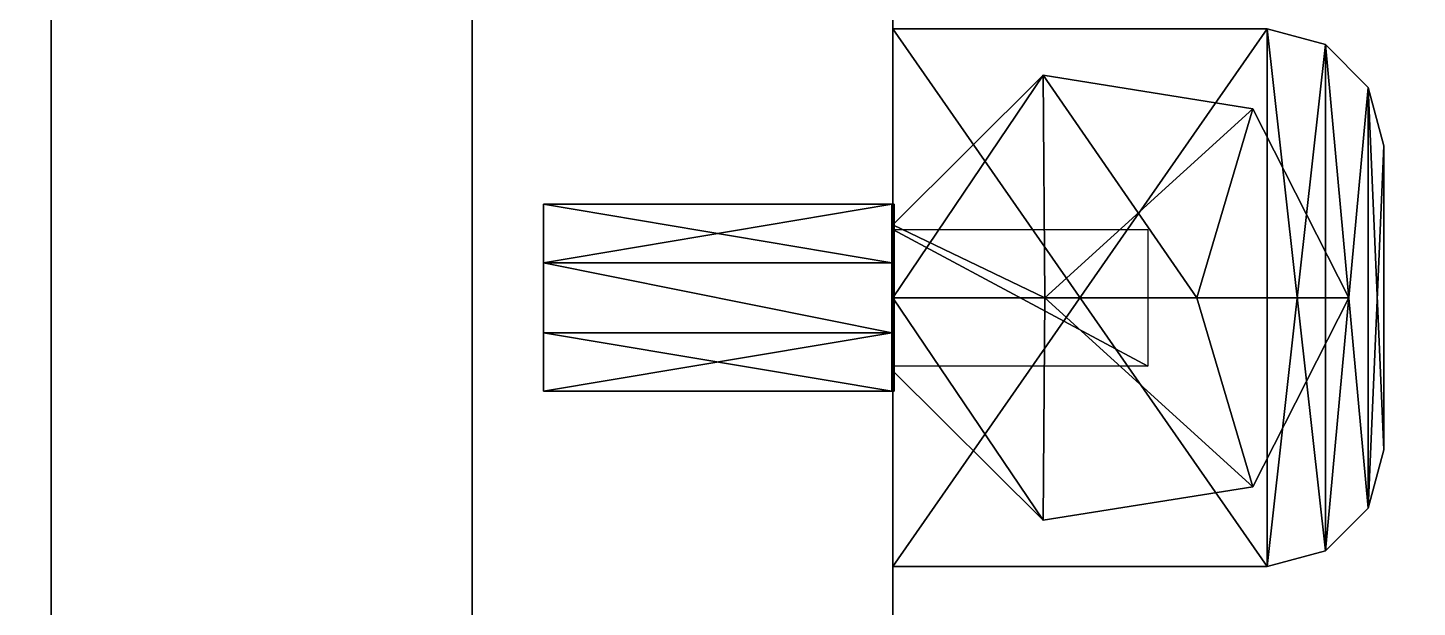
# Model space of a CAD drawing. Extents: x 0 to 4956, y -4930 to 0.
# Drawn here: x 689 to 748.4, y -194.8 to -170.1 of the extents above; entities that cross this region are included whole.
import ezdxf

# ---------------------------------------------------------------- set-up
doc = ezdxf.new("R2010")
doc.units = 0
for name, color, linetype in [('LAYER0', 7, 'CONTINUOUS'), ('LAYER703', 7, 'CONTINUOUS'), ('LAYER713', 7, 'CONTINUOUS'), ('LAYER756', 7, 'CONTINUOUS'), ('LAYER773', 7, 'CONTINUOUS'), ('LAYER776', 7, 'CONTINUOUS'), ('LAYER777', 254, 'CONTINUOUS'), ('LAYER787', 7, 'CONTINUOUS'), ('LAYER790', 7, 'CONTINUOUS'), ('LAYER791', 254, 'CONTINUOUS'), ('LAYER87', 9, 'CONTINUOUS')]:
    doc.layers.add(name, color=color, linetype=linetype)

msp = doc.modelspace()

# ---------------------------------------------------------------- linework, layer by layer
at = {"layer": 'LAYER0', "invisible_edges": 1}
for points in [[(4956, 0), (0, -4930), (0, 0), (4956, 0)], [(4956, -4930, 5), (0, 0, 5), (0, -4930, 5), (4956, -4930, 5)], [(0, 0, 5), (4956, -4930, 5), (4956, 0, 5), (0, 0, 5)], [(0, -4930), (4956, 0), (4956, -4930), (0, -4930)]]:
    msp.add_3dface(points, dxfattribs=at)
at = {"layer": 'LAYER703', "invisible_edges": 1}
for points in [[(708, -474, 5), (726, -133, 5), (726, -474, 5), (708, -474, 5)], [(726, -133, 5), (708, -474, 5), (708, -133, 5), (726, -133, 5)], [(708, -133, 85), (726, -474, 85), (726, -133, 85), (708, -133, 85)], [(726, -474, 85), (708, -133, 85), (708, -474, 85), (726, -474, 85)], [(708, -474, 5), (708, -133, 85), (708, -133, 5), (708, -474, 5)], [(708, -133, 85), (708, -474, 5), (708, -474, 85), (708, -133, 85)], [(726, -474, 85), (726, -133, 5), (726, -133, 85), (726, -474, 85)], [(726, -133, 5), (726, -474, 85), (726, -474, 5), (726, -133, 5)]]:
    msp.add_3dface(points, dxfattribs=at)
at = {"layer": 'LAYER713', "invisible_edges": 1}
for points in [[(708, -120, 85), (726, -510, 85), (708, -510, 85), (708, -120, 85)], [(726, -510, 85), (708, -120, 85), (726, -120, 85), (726, -510, 85)], [(726, -120, 760), (708, -510, 760), (726, -510, 760), (726, -120, 760)], [(708, -510, 760), (726, -120, 760), (708, -120, 760), (708, -510, 760)], [(708, -510, 760), (708, -120, 85), (708, -510, 85), (708, -510, 760)], [(708, -120, 85), (708, -510, 760), (708, -120, 760), (708, -120, 85)], [(726, -120, 760), (726, -510, 85), (726, -120, 85), (726, -120, 760)], [(726, -510, 85), (726, -120, 760), (726, -510, 760), (726, -510, 85)]]:
    msp.add_3dface(points, dxfattribs=at)
at = {"layer": 'LAYER756', "invisible_edges": 1}
for points in [[(2250, -120, 86), (726, -510, 86), (726, -120, 86), (2250, -120, 86)], [(726, -510, 86), (2250, -120, 86), (2250, -510, 86), (726, -510, 86)], [(726, -120, 104), (726, -510, 86), (726, -510, 104), (726, -120, 104)], [(726, -510, 86), (726, -120, 104), (726, -120, 86), (726, -510, 86)], [(2250, -510, 104), (726, -120, 104), (726, -510, 104), (2250, -510, 104)], [(726, -120, 104), (2250, -510, 104), (2250, -120, 104), (726, -120, 104)]]:
    msp.add_3dface(points, dxfattribs=at)
at = {"layer": 'LAYER773', "invisible_edges": 1}
for points in [[(726, -144.6001, 540), (1390, -490, 540), (1390, -144.6001, 540), (726, -144.6001, 540)], [(1390, -490, 540), (726, -144.6001, 540), (726, -490, 540), (1390, -490, 540)], [(726, -144.6001, 540), (726, -490, 522), (726, -490, 540), (726, -144.6001, 540)], [(726, -490, 522), (726, -144.6001, 540), (726, -144.6001, 522), (726, -490, 522)], [(726, -490, 522), (1390, -144.6001, 522), (1390, -490, 522), (726, -490, 522)], [(1390, -144.6001, 522), (726, -490, 522), (726, -144.6001, 522), (1390, -144.6001, 522)]]:
    msp.add_3dface(points, dxfattribs=at)
at = {"layer": 'LAYER776'}
for points in [[(726, -170.1001, 520.01), (742, -193.1001, 520.01), (726, -193.1001, 520.01), (726, -170.1001, 520.01)], [(742, -170.1001, 520.01), (742, -193.1001, 520.01), (726, -170.1001, 520.01), (742, -170.1001, 520.01)], [(726, -170.1001, 522), (742, -193.1001, 522), (726, -193.1001, 522), (726, -170.1001, 522)], [(742, -170.1001, 522), (742, -193.1001, 522), (726, -170.1001, 522), (742, -170.1001, 522)], [(742, -170.1001, 522), (726, -170.1001, 520.01), (742, -170.1001, 520.01), (742, -170.1001, 522)], [(726, -170.1001, 522), (726, -170.1001, 520.01), (742, -170.1001, 522), (726, -170.1001, 522)], [(726, -193.1001, 520.01), (726, -170.1001, 522), (726, -170.1001, 520.01), (726, -193.1001, 520.01)], [(726, -193.1001, 522), (726, -170.1001, 522), (726, -193.1001, 520.01), (726, -193.1001, 522)], [(742, -193.1001, 520.01), (726, -170.1001, 520.01), (742, -170.1001, 520.01), (742, -193.1001, 520.01)], [(726, -193.1001, 520.01), (726, -170.1001, 520.01), (742, -193.1001, 520.01), (726, -193.1001, 520.01)], [(726, -170.1001, 520.01), (742, -170.1001, 522), (742, -170.1001, 520.01), (726, -170.1001, 520.01)], [(726, -170.1001, 522), (742, -170.1001, 522), (726, -170.1001, 520.01), (726, -170.1001, 522)], [(726, -170.1001, 520.01), (726, -193.1001, 522), (726, -193.1001, 520.01), (726, -170.1001, 520.01)], [(726, -170.1001, 522), (726, -193.1001, 522), (726, -170.1001, 520.01), (726, -170.1001, 522)], [(742, -170.1001, 522), (726, -193.1001, 522), (742, -193.1001, 522), (742, -170.1001, 522)], [(726, -170.1001, 522), (726, -193.1001, 522), (742, -170.1001, 522), (726, -170.1001, 522)], [(744.5, -170.77, 520.01), (742, -170.1001, 522), (744.5, -170.77, 522), (744.5, -170.77, 520.01)], [(742, -170.1001, 520.01), (742, -170.1001, 522), (744.5, -170.77, 520.01), (742, -170.1001, 520.01)], [(742, -170.1001, 520.01), (744.5, -170.77, 520.01), (742, -193.1001, 520.01), (742, -170.1001, 520.01)], [(742, -170.1001, 522), (742, -193.1001, 522), (744.5, -170.77, 522), (742, -170.1001, 522)], [(744.5, -192.4302, 520.01), (742, -170.1001, 520.01), (742, -193.1001, 520.01), (744.5, -192.4302, 520.01)], [(744.5, -170.77, 520.01), (742, -170.1001, 520.01), (744.5, -192.4302, 520.01), (744.5, -170.77, 520.01)], [(744.5, -192.4302, 522), (742, -170.1001, 522), (742, -193.1001, 522), (744.5, -192.4302, 522)], [(744.5, -170.77, 522), (742, -170.1001, 522), (744.5, -192.4302, 522), (744.5, -170.77, 522)], [(742, -170.1001, 520.01), (744.5, -170.77, 522), (744.5, -170.77, 520.01), (742, -170.1001, 520.01)], [(742, -170.1001, 522), (744.5, -170.77, 522), (742, -170.1001, 520.01), (742, -170.1001, 522)], [(742, -193.1001, 520.01), (744.5, -170.77, 520.01), (744.5, -192.4302, 520.01), (742, -193.1001, 520.01)], [(744.5, -170.77, 522), (742, -193.1001, 522), (744.5, -192.4302, 522), (744.5, -170.77, 522)], [(746.3301, -172.6001, 520.01), (744.5, -170.77, 522), (746.3301, -172.6001, 522), (746.3301, -172.6001, 520.01)], [(744.5, -170.77, 520.01), (744.5, -170.77, 522), (746.3301, -172.6001, 520.01), (744.5, -170.77, 520.01)], [(746.3301, -190.6001, 520.01), (744.5, -170.77, 520.01), (746.3301, -172.6001, 520.01), (746.3301, -190.6001, 520.01)], [(744.5, -192.4302, 520.01), (744.5, -170.77, 520.01), (746.3301, -190.6001, 520.01), (744.5, -192.4302, 520.01)], [(744.5, -170.77, 522), (744.5, -192.4302, 522), (746.3301, -172.6001, 522), (744.5, -170.77, 522)], [(746.3301, -190.6001, 520.01), (744.5, -170.77, 520.01), (744.5, -192.4302, 520.01), (746.3301, -190.6001, 520.01)], [(746.3301, -172.6001, 520.01), (744.5, -170.77, 520.01), (746.3301, -190.6001, 520.01), (746.3301, -172.6001, 520.01)], [(746.3301, -190.6001, 522), (744.5, -170.77, 522), (744.5, -192.4302, 522), (746.3301, -190.6001, 522)], [(746.3301, -172.6001, 522), (744.5, -170.77, 522), (746.3301, -190.6001, 522), (746.3301, -172.6001, 522)], [(744.5, -170.77, 520.01), (746.3301, -172.6001, 522), (746.3301, -172.6001, 520.01), (744.5, -170.77, 520.01)], [(744.5, -170.77, 522), (746.3301, -172.6001, 522), (744.5, -170.77, 520.01), (744.5, -170.77, 522)], [(726, -178.4775, 536), (732.5, -181.6001, 536), (732.4314, -172.0825, 536), (726, -178.4775, 536)], [(732.4314, -172.0825, 522), (726, -178.4775, 536), (732.4314, -172.0825, 536), (732.4314, -172.0825, 522)], [(726, -178.4775, 522), (726, -178.4775, 536), (732.4314, -172.0825, 522), (726, -178.4775, 522)], [(732.4314, -172.0825, 522), (726, -178.4775, 536), (726, -178.4775, 522), (732.4314, -172.0825, 522)], [(732.4314, -172.0825, 536), (726, -178.4775, 536), (732.4314, -172.0825, 522), (732.4314, -172.0825, 536)], [(726, -181.6001, 536), (732.4314, -172.0825, 536), (732.5, -181.6001, 536), (726, -181.6001, 536)], [(726, -178.4775, 536), (732.4314, -172.0825, 536), (726, -181.6001, 536), (726, -178.4775, 536)], [(732.4314, -172.0825, 536), (739, -181.6001, 536), (741.387, -173.5166, 536), (732.4314, -172.0825, 536)], [(732.5, -181.6001, 536), (739, -181.6001, 536), (732.4314, -172.0825, 536), (732.5, -181.6001, 536)], [(741.387, -173.5166, 522), (732.4314, -172.0825, 536), (741.387, -173.5166, 536), (741.387, -173.5166, 522)], [(732.4314, -172.0825, 522), (732.4314, -172.0825, 536), (741.387, -173.5166, 522), (732.4314, -172.0825, 522)], [(741.387, -173.5166, 522), (732.4314, -172.0825, 536), (732.4314, -172.0825, 522), (741.387, -173.5166, 522)], [(741.387, -173.5166, 536), (732.4314, -172.0825, 536), (741.387, -173.5166, 522), (741.387, -173.5166, 536)], [(732.4314, -172.0825, 536), (741.387, -173.5166, 536), (732.5, -181.6001, 536), (732.4314, -172.0825, 536)], [(746.3301, -172.6001, 522), (744.5, -192.4302, 522), (746.3301, -190.6001, 522), (746.3301, -172.6001, 522)], [(747, -175.1001, 520.01), (746.3301, -172.6001, 522), (747, -175.1001, 522), (747, -175.1001, 520.01)], [(746.3301, -172.6001, 520.01), (746.3301, -172.6001, 522), (747, -175.1001, 520.01), (746.3301, -172.6001, 520.01)], [(747, -188.1001, 520.01), (746.3301, -172.6001, 520.01), (747, -175.1001, 520.01), (747, -188.1001, 520.01)], [(746.3301, -190.6001, 520.01), (746.3301, -172.6001, 520.01), (747, -188.1001, 520.01), (746.3301, -190.6001, 520.01)], [(746.3301, -172.6001, 522), (746.3301, -190.6001, 522), (747, -175.1001, 522), (746.3301, -172.6001, 522)], [(747, -188.1001, 520.01), (746.3301, -172.6001, 520.01), (746.3301, -190.6001, 520.01), (747, -188.1001, 520.01)], [(747, -175.1001, 520.01), (746.3301, -172.6001, 520.01), (747, -188.1001, 520.01), (747, -175.1001, 520.01)], [(747, -188.1001, 522), (746.3301, -172.6001, 522), (746.3301, -190.6001, 522), (747, -188.1001, 522)], [(747, -175.1001, 522), (746.3301, -172.6001, 522), (747, -188.1001, 522), (747, -175.1001, 522)], [(746.3301, -172.6001, 520.01), (747, -175.1001, 522), (747, -175.1001, 520.01), (746.3301, -172.6001, 520.01)], [(746.3301, -172.6001, 522), (747, -175.1001, 522), (746.3301, -172.6001, 520.01), (746.3301, -172.6001, 522)], [(732.5, -181.6001, 536), (741.387, -173.5166, 536), (739, -181.6001, 536), (732.5, -181.6001, 536)], [(741.387, -173.5166, 536), (739, -181.6001, 536), (745.5, -181.6001, 536), (741.387, -173.5166, 536)], [(741.387, -173.5166, 536), (745.5, -181.6001, 536), (739, -181.6001, 536), (741.387, -173.5166, 536)], [(745.5, -181.6001, 522), (741.387, -173.5166, 536), (745.5, -181.6001, 536), (745.5, -181.6001, 522)], [(741.387, -173.5166, 522), (741.387, -173.5166, 536), (745.5, -181.6001, 522), (741.387, -173.5166, 522)], [(745.5, -181.6001, 522), (741.387, -173.5166, 536), (741.387, -173.5166, 522), (745.5, -181.6001, 522)], [(745.5, -181.6001, 536), (741.387, -173.5166, 536), (745.5, -181.6001, 522), (745.5, -181.6001, 536)], [(747, -175.1001, 522), (746.3301, -190.6001, 522), (747, -188.1001, 522), (747, -175.1001, 522)], [(747, -175.1001, 522), (747, -188.1001, 520.01), (747, -188.1001, 522), (747, -175.1001, 522)], [(747, -175.1001, 520.01), (747, -188.1001, 520.01), (747, -175.1001, 522), (747, -175.1001, 520.01)], [(747, -175.1001, 520.01), (747, -188.1001, 522), (747, -188.1001, 520.01), (747, -175.1001, 520.01)], [(747, -175.1001, 522), (747, -188.1001, 522), (747, -175.1001, 520.01), (747, -175.1001, 522)], [(726, -184.7227, 536), (726, -178.4775, 522), (726, -184.7227, 522), (726, -184.7227, 536)], [(726, -178.4775, 536), (726, -178.4775, 522), (726, -184.7227, 536), (726, -178.4775, 536)], [(726, -181.6001, 536), (732.5, -181.6001, 536), (726, -178.4775, 536), (726, -181.6001, 536)], [(726, -178.4775, 522), (726, -184.7227, 536), (726, -184.7227, 522), (726, -178.4775, 522)], [(726, -178.4775, 536), (726, -184.7227, 536), (726, -178.4775, 522), (726, -178.4775, 536)], [(736.9084, -184.52, 520), (726, -178.6802, 520), (736.9084, -178.6802, 520), (736.9084, -184.52, 520)], [(726, -184.52, 520), (726, -178.6802, 520), (736.9084, -184.52, 520), (726, -184.52, 520)], [(726, -181.6001, 536), (732.4314, -191.1177, 536), (732.5, -181.6001, 536), (726, -181.6001, 536)], [(726, -184.7227, 536), (732.4314, -191.1177, 536), (726, -181.6001, 536), (726, -184.7227, 536)], [(726, -181.6001, 536), (732.4314, -191.1177, 536), (732.5, -181.6001, 536), (726, -181.6001, 536)], [(726, -184.7227, 536), (732.4314, -191.1177, 536), (726, -181.6001, 536), (726, -184.7227, 536)], [(732.4314, -191.1177, 536), (741.387, -189.6836, 536), (732.5, -181.6001, 536), (732.4314, -191.1177, 536)], [(732.4314, -191.1177, 536), (741.387, -189.6836, 536), (732.5, -181.6001, 536), (732.4314, -191.1177, 536)], [(732.5, -181.6001, 536), (741.387, -189.6836, 536), (739, -181.6001, 536), (732.5, -181.6001, 536)], [(732.5, -181.6001, 536), (741.387, -189.6836, 536), (739, -181.6001, 536), (732.5, -181.6001, 536)], [(739, -181.6001, 536), (741.387, -189.6836, 536), (745.5, -181.6001, 536), (739, -181.6001, 536)], [(741.387, -189.6836, 536), (745.5, -181.6001, 536), (739, -181.6001, 536), (741.387, -189.6836, 536)], [(745.5, -181.6001, 536), (741.387, -189.6836, 522), (745.5, -181.6001, 522), (745.5, -181.6001, 536)], [(741.387, -189.6836, 536), (741.387, -189.6836, 522), (745.5, -181.6001, 536), (741.387, -189.6836, 536)], [(741.387, -189.6836, 522), (745.5, -181.6001, 536), (745.5, -181.6001, 522), (741.387, -189.6836, 522)], [(741.387, -189.6836, 536), (745.5, -181.6001, 536), (741.387, -189.6836, 522), (741.387, -189.6836, 536)], [(732.4314, -191.1177, 522), (726, -184.7227, 536), (726, -184.7227, 522), (732.4314, -191.1177, 522)], [(732.4314, -191.1177, 536), (726, -184.7227, 536), (732.4314, -191.1177, 522), (732.4314, -191.1177, 536)], [(726, -184.7227, 522), (732.4314, -191.1177, 536), (732.4314, -191.1177, 522), (726, -184.7227, 522)], [(726, -184.7227, 536), (732.4314, -191.1177, 536), (726, -184.7227, 522), (726, -184.7227, 536)], [(747, -188.1001, 522), (746.3301, -190.6001, 520.01), (747, -188.1001, 520.01), (747, -188.1001, 522)], [(746.3301, -190.6001, 522), (746.3301, -190.6001, 520.01), (747, -188.1001, 522), (746.3301, -190.6001, 522)], [(746.3301, -190.6001, 520.01), (747, -188.1001, 522), (747, -188.1001, 520.01), (746.3301, -190.6001, 520.01)], [(746.3301, -190.6001, 522), (747, -188.1001, 522), (746.3301, -190.6001, 520.01), (746.3301, -190.6001, 522)], [(741.387, -189.6836, 536), (732.4314, -191.1177, 522), (741.387, -189.6836, 522), (741.387, -189.6836, 536)], [(732.4314, -191.1177, 536), (732.4314, -191.1177, 522), (741.387, -189.6836, 536), (732.4314, -191.1177, 536)], [(732.4314, -191.1177, 522), (741.387, -189.6836, 536), (741.387, -189.6836, 522), (732.4314, -191.1177, 522)], [(732.4314, -191.1177, 536), (741.387, -189.6836, 536), (732.4314, -191.1177, 522), (732.4314, -191.1177, 536)], [(746.3301, -190.6001, 522), (744.5, -192.4302, 520.01), (746.3301, -190.6001, 520.01), (746.3301, -190.6001, 522)], [(744.5, -192.4302, 522), (744.5, -192.4302, 520.01), (746.3301, -190.6001, 522), (744.5, -192.4302, 522)], [(744.5, -192.4302, 520.01), (746.3301, -190.6001, 522), (746.3301, -190.6001, 520.01), (744.5, -192.4302, 520.01)], [(744.5, -192.4302, 522), (746.3301, -190.6001, 522), (744.5, -192.4302, 520.01), (744.5, -192.4302, 522)], [(744.5, -192.4302, 522), (742, -193.1001, 520.01), (744.5, -192.4302, 520.01), (744.5, -192.4302, 522)], [(742, -193.1001, 522), (742, -193.1001, 520.01), (744.5, -192.4302, 522), (742, -193.1001, 522)], [(742, -193.1001, 520.01), (744.5, -192.4302, 522), (744.5, -192.4302, 520.01), (742, -193.1001, 520.01)], [(742, -193.1001, 522), (744.5, -192.4302, 522), (742, -193.1001, 520.01), (742, -193.1001, 522)], [(742, -193.1001, 520.01), (726, -193.1001, 522), (726, -193.1001, 520.01), (742, -193.1001, 520.01)], [(742, -193.1001, 522), (726, -193.1001, 522), (742, -193.1001, 520.01), (742, -193.1001, 522)], [(726, -193.1001, 522), (742, -193.1001, 520.01), (742, -193.1001, 522), (726, -193.1001, 522)], [(726, -193.1001, 520.01), (742, -193.1001, 520.01), (726, -193.1001, 522), (726, -193.1001, 520.01)]]:
    msp.add_3dface(points, dxfattribs=at)
at = {"layer": 'LAYER777'}
for points in [[(711.05, -177.6001, 527.5), (711.05, -185.6001, 527.5), (711.05, -180.1001, 530.8301), (711.05, -177.6001, 527.5)], [(711.05, -177.6001, 527.5), (711.05, -183.1001, 524.1699), (711.05, -185.6001, 527.5), (711.05, -177.6001, 527.5)], [(711.05, -180.1001, 524.1699), (711.05, -183.1001, 524.1699), (711.05, -177.6001, 527.5), (711.05, -180.1001, 524.1699)], [(725.95, -180.1001, 530.8301), (711.05, -177.6001, 527.5), (711.05, -180.1001, 530.8301), (725.95, -180.1001, 530.8301)], [(725.95, -177.6001, 527.5), (711.05, -177.6001, 527.5), (725.95, -180.1001, 530.8301), (725.95, -177.6001, 527.5)], [(725.95, -177.6001, 527.5), (711.05, -180.1001, 524.1699), (711.05, -177.6001, 527.5), (725.95, -177.6001, 527.5)], [(725.95, -180.1001, 524.1699), (711.05, -180.1001, 524.1699), (725.95, -177.6001, 527.5), (725.95, -180.1001, 524.1699)], [(726.05, -180.1001, 530.8301), (725.95, -177.6001, 527.5), (725.95, -180.1001, 530.8301), (726.05, -180.1001, 530.8301)], [(726.05, -177.6001, 527.5), (725.95, -177.6001, 527.5), (726.05, -180.1001, 530.8301), (726.05, -177.6001, 527.5)], [(726.05, -177.6001, 527.5), (725.95, -180.1001, 524.1699), (725.95, -177.6001, 527.5), (726.05, -177.6001, 527.5)], [(726.05, -180.1001, 524.1699), (725.95, -180.1001, 524.1699), (726.05, -177.6001, 527.5), (726.05, -180.1001, 524.1699)], [(725.95, -177.6001, 523.5), (726.05, -185.6001, 523.5), (725.95, -185.6001, 523.5), (725.95, -177.6001, 523.5)], [(726.05, -177.6001, 523.5), (726.05, -185.6001, 523.5), (725.95, -177.6001, 523.5), (726.05, -177.6001, 523.5)], [(725.95, -185.6001, 531.5), (726.05, -177.6001, 531.5), (725.95, -177.6001, 531.5), (725.95, -185.6001, 531.5)], [(726.05, -185.6001, 531.5), (726.05, -177.6001, 531.5), (725.95, -185.6001, 531.5), (726.05, -185.6001, 531.5)], [(725.95, -177.6001, 523.5), (726.05, -177.6001, 531.5), (726.05, -177.6001, 523.5), (725.95, -177.6001, 523.5)], [(725.95, -177.6001, 531.5), (726.05, -177.6001, 531.5), (725.95, -177.6001, 523.5), (725.95, -177.6001, 531.5)], [(725.95, -177.6001, 531.5), (725.95, -185.6001, 523.5), (725.95, -185.6001, 531.5), (725.95, -177.6001, 531.5)], [(725.95, -177.6001, 523.5), (725.95, -185.6001, 523.5), (725.95, -177.6001, 531.5), (725.95, -177.6001, 523.5)], [(726.05, -185.6001, 531.5), (726.05, -177.6001, 523.5), (726.05, -177.6001, 531.5), (726.05, -185.6001, 531.5)], [(726.05, -185.6001, 523.5), (726.05, -177.6001, 523.5), (726.05, -185.6001, 531.5), (726.05, -185.6001, 523.5)], [(711.05, -180.1001, 530.8301), (711.05, -185.6001, 527.5), (711.05, -183.1001, 530.8301), (711.05, -180.1001, 530.8301)], [(711.05, -180.1001, 530.8301), (725.95, -183.1001, 530.8301), (725.95, -180.1001, 530.8301), (711.05, -180.1001, 530.8301)], [(711.05, -183.1001, 530.8301), (725.95, -183.1001, 530.8301), (711.05, -180.1001, 530.8301), (711.05, -183.1001, 530.8301)], [(711.05, -180.1001, 524.1699), (725.95, -183.1001, 524.1699), (711.05, -183.1001, 524.1699), (711.05, -180.1001, 524.1699)], [(725.95, -180.1001, 524.1699), (725.95, -183.1001, 524.1699), (711.05, -180.1001, 524.1699), (725.95, -180.1001, 524.1699)], [(726.05, -180.1001, 530.8301), (725.95, -183.1001, 530.8301), (726.05, -183.1001, 530.8301), (726.05, -180.1001, 530.8301)], [(725.95, -180.1001, 530.8301), (725.95, -183.1001, 530.8301), (726.05, -180.1001, 530.8301), (725.95, -180.1001, 530.8301)], [(725.95, -180.1001, 524.1699), (726.05, -183.1001, 524.1699), (725.95, -183.1001, 524.1699), (725.95, -180.1001, 524.1699)], [(726.05, -180.1001, 524.1699), (726.05, -183.1001, 524.1699), (725.95, -180.1001, 524.1699), (726.05, -180.1001, 524.1699)], [(711.05, -183.1001, 530.8301), (725.95, -185.6001, 527.5), (725.95, -183.1001, 530.8301), (711.05, -183.1001, 530.8301)], [(711.05, -185.6001, 527.5), (725.95, -185.6001, 527.5), (711.05, -183.1001, 530.8301), (711.05, -185.6001, 527.5)], [(711.05, -185.6001, 527.5), (725.95, -183.1001, 524.1699), (725.95, -185.6001, 527.5), (711.05, -185.6001, 527.5)], [(711.05, -183.1001, 524.1699), (725.95, -183.1001, 524.1699), (711.05, -185.6001, 527.5), (711.05, -183.1001, 524.1699)], [(725.95, -183.1001, 530.8301), (726.05, -185.6001, 527.5), (726.05, -183.1001, 530.8301), (725.95, -183.1001, 530.8301)], [(725.95, -185.6001, 527.5), (726.05, -185.6001, 527.5), (725.95, -183.1001, 530.8301), (725.95, -185.6001, 527.5)], [(725.95, -185.6001, 527.5), (726.05, -183.1001, 524.1699), (726.05, -185.6001, 527.5), (725.95, -185.6001, 527.5)], [(725.95, -183.1001, 524.1699), (726.05, -183.1001, 524.1699), (725.95, -185.6001, 527.5), (725.95, -183.1001, 524.1699)], [(725.95, -185.6001, 531.5), (726.05, -185.6001, 523.5), (726.05, -185.6001, 531.5), (725.95, -185.6001, 531.5)], [(725.95, -185.6001, 523.5), (726.05, -185.6001, 523.5), (725.95, -185.6001, 531.5), (725.95, -185.6001, 523.5)]]:
    msp.add_3dface(points, dxfattribs=at)
at = {"layer": 'LAYER787', "invisible_edges": 1}
for points in [[(726, -144.6001, 322), (1390, -490, 322), (1390, -144.6001, 322), (726, -144.6001, 322)], [(1390, -490, 322), (726, -144.6001, 322), (726, -490, 322), (1390, -490, 322)], [(726, -144.6001, 322), (726, -490, 304), (726, -490, 322), (726, -144.6001, 322)], [(726, -490, 304), (726, -144.6001, 322), (726, -144.6001, 304), (726, -490, 304)], [(726, -490, 304), (1390, -144.6001, 304), (1390, -490, 304), (726, -490, 304)], [(1390, -144.6001, 304), (726, -490, 304), (726, -144.6001, 304), (1390, -144.6001, 304)]]:
    msp.add_3dface(points, dxfattribs=at)
at = {"layer": 'LAYER790'}
for points in [[(726, -170.1001, 302.01), (742, -193.1001, 302.01), (726, -193.1001, 302.01), (726, -170.1001, 302.01)], [(742, -170.1001, 302.01), (742, -193.1001, 302.01), (726, -170.1001, 302.01), (742, -170.1001, 302.01)], [(726, -170.1001, 304), (742, -193.1001, 304), (726, -193.1001, 304), (726, -170.1001, 304)], [(742, -170.1001, 304), (742, -193.1001, 304), (726, -170.1001, 304), (742, -170.1001, 304)], [(742, -170.1001, 304), (726, -170.1001, 302.01), (742, -170.1001, 302.01), (742, -170.1001, 304)], [(726, -170.1001, 304), (726, -170.1001, 302.01), (742, -170.1001, 304), (726, -170.1001, 304)], [(726, -193.1001, 302.01), (726, -170.1001, 304), (726, -170.1001, 302.01), (726, -193.1001, 302.01)], [(726, -193.1001, 304), (726, -170.1001, 304), (726, -193.1001, 302.01), (726, -193.1001, 304)], [(742, -193.1001, 302.01), (726, -170.1001, 302.01), (742, -170.1001, 302.01), (742, -193.1001, 302.01)], [(726, -193.1001, 302.01), (726, -170.1001, 302.01), (742, -193.1001, 302.01), (726, -193.1001, 302.01)], [(726, -170.1001, 302.01), (742, -170.1001, 304), (742, -170.1001, 302.01), (726, -170.1001, 302.01)], [(726, -170.1001, 304), (742, -170.1001, 304), (726, -170.1001, 302.01), (726, -170.1001, 304)], [(726, -170.1001, 302.01), (726, -193.1001, 304), (726, -193.1001, 302.01), (726, -170.1001, 302.01)], [(726, -170.1001, 304), (726, -193.1001, 304), (726, -170.1001, 302.01), (726, -170.1001, 304)], [(742, -170.1001, 304), (726, -193.1001, 304), (742, -193.1001, 304), (742, -170.1001, 304)], [(726, -170.1001, 304), (726, -193.1001, 304), (742, -170.1001, 304), (726, -170.1001, 304)], [(744.5, -170.77, 302.01), (742, -170.1001, 304), (744.5, -170.77, 304), (744.5, -170.77, 302.01)], [(742, -170.1001, 302.01), (742, -170.1001, 304), (744.5, -170.77, 302.01), (742, -170.1001, 302.01)], [(742, -170.1001, 302.01), (744.5, -170.77, 302.01), (742, -193.1001, 302.01), (742, -170.1001, 302.01)], [(742, -170.1001, 304), (742, -193.1001, 304), (744.5, -170.77, 304), (742, -170.1001, 304)], [(744.5, -192.4302, 302.01), (742, -170.1001, 302.01), (742, -193.1001, 302.01), (744.5, -192.4302, 302.01)], [(744.5, -170.77, 302.01), (742, -170.1001, 302.01), (744.5, -192.4302, 302.01), (744.5, -170.77, 302.01)], [(744.5, -192.4302, 304), (742, -170.1001, 304), (742, -193.1001, 304), (744.5, -192.4302, 304)], [(744.5, -170.77, 304), (742, -170.1001, 304), (744.5, -192.4302, 304), (744.5, -170.77, 304)], [(742, -170.1001, 302.01), (744.5, -170.77, 304), (744.5, -170.77, 302.01), (742, -170.1001, 302.01)], [(742, -170.1001, 304), (744.5, -170.77, 304), (742, -170.1001, 302.01), (742, -170.1001, 304)], [(742, -193.1001, 302.01), (744.5, -170.77, 302.01), (744.5, -192.4302, 302.01), (742, -193.1001, 302.01)], [(744.5, -170.77, 304), (742, -193.1001, 304), (744.5, -192.4302, 304), (744.5, -170.77, 304)], [(746.3301, -172.6001, 302.01), (744.5, -170.77, 304), (746.3301, -172.6001, 304), (746.3301, -172.6001, 302.01)], [(744.5, -170.77, 302.01), (744.5, -170.77, 304), (746.3301, -172.6001, 302.01), (744.5, -170.77, 302.01)], [(746.3301, -190.6001, 302.01), (744.5, -170.77, 302.01), (746.3301, -172.6001, 302.01), (746.3301, -190.6001, 302.01)], [(744.5, -192.4302, 302.01), (744.5, -170.77, 302.01), (746.3301, -190.6001, 302.01), (744.5, -192.4302, 302.01)], [(744.5, -170.77, 304), (744.5, -192.4302, 304), (746.3301, -172.6001, 304), (744.5, -170.77, 304)], [(746.3301, -190.6001, 302.01), (744.5, -170.77, 302.01), (744.5, -192.4302, 302.01), (746.3301, -190.6001, 302.01)], [(746.3301, -172.6001, 302.01), (744.5, -170.77, 302.01), (746.3301, -190.6001, 302.01), (746.3301, -172.6001, 302.01)], [(746.3301, -190.6001, 304), (744.5, -170.77, 304), (744.5, -192.4302, 304), (746.3301, -190.6001, 304)], [(746.3301, -172.6001, 304), (744.5, -170.77, 304), (746.3301, -190.6001, 304), (746.3301, -172.6001, 304)], [(744.5, -170.77, 302.01), (746.3301, -172.6001, 304), (746.3301, -172.6001, 302.01), (744.5, -170.77, 302.01)], [(744.5, -170.77, 304), (746.3301, -172.6001, 304), (744.5, -170.77, 302.01), (744.5, -170.77, 304)], [(726, -178.4775, 318), (732.5, -181.6001, 318), (732.4314, -172.0825, 318), (726, -178.4775, 318)], [(732.4314, -172.0825, 304), (726, -178.4775, 318), (732.4314, -172.0825, 318), (732.4314, -172.0825, 304)], [(726, -178.4775, 304), (726, -178.4775, 318), (732.4314, -172.0825, 304), (726, -178.4775, 304)], [(732.4314, -172.0825, 304), (726, -178.4775, 318), (726, -178.4775, 304), (732.4314, -172.0825, 304)], [(732.4314, -172.0825, 318), (726, -178.4775, 318), (732.4314, -172.0825, 304), (732.4314, -172.0825, 318)], [(726, -181.6001, 318), (732.4314, -172.0825, 318), (732.5, -181.6001, 318), (726, -181.6001, 318)], [(726, -178.4775, 318), (732.4314, -172.0825, 318), (726, -181.6001, 318), (726, -178.4775, 318)], [(732.4314, -172.0825, 318), (739, -181.6001, 318), (741.387, -173.5166, 318), (732.4314, -172.0825, 318)], [(732.5, -181.6001, 318), (739, -181.6001, 318), (732.4314, -172.0825, 318), (732.5, -181.6001, 318)], [(741.387, -173.5166, 304), (732.4314, -172.0825, 318), (741.387, -173.5166, 318), (741.387, -173.5166, 304)], [(732.4314, -172.0825, 304), (732.4314, -172.0825, 318), (741.387, -173.5166, 304), (732.4314, -172.0825, 304)], [(741.387, -173.5166, 304), (732.4314, -172.0825, 318), (732.4314, -172.0825, 304), (741.387, -173.5166, 304)], [(741.387, -173.5166, 318), (732.4314, -172.0825, 318), (741.387, -173.5166, 304), (741.387, -173.5166, 318)], [(732.4314, -172.0825, 318), (741.387, -173.5166, 318), (732.5, -181.6001, 318), (732.4314, -172.0825, 318)], [(746.3301, -172.6001, 304), (744.5, -192.4302, 304), (746.3301, -190.6001, 304), (746.3301, -172.6001, 304)], [(747, -175.1001, 302.01), (746.3301, -172.6001, 304), (747, -175.1001, 304), (747, -175.1001, 302.01)], [(746.3301, -172.6001, 302.01), (746.3301, -172.6001, 304), (747, -175.1001, 302.01), (746.3301, -172.6001, 302.01)], [(747, -188.1001, 302.01), (746.3301, -172.6001, 302.01), (747, -175.1001, 302.01), (747, -188.1001, 302.01)], [(746.3301, -190.6001, 302.01), (746.3301, -172.6001, 302.01), (747, -188.1001, 302.01), (746.3301, -190.6001, 302.01)], [(746.3301, -172.6001, 304), (746.3301, -190.6001, 304), (747, -175.1001, 304), (746.3301, -172.6001, 304)], [(747, -188.1001, 302.01), (746.3301, -172.6001, 302.01), (746.3301, -190.6001, 302.01), (747, -188.1001, 302.01)], [(747, -175.1001, 302.01), (746.3301, -172.6001, 302.01), (747, -188.1001, 302.01), (747, -175.1001, 302.01)], [(747, -188.1001, 304), (746.3301, -172.6001, 304), (746.3301, -190.6001, 304), (747, -188.1001, 304)], [(747, -175.1001, 304), (746.3301, -172.6001, 304), (747, -188.1001, 304), (747, -175.1001, 304)], [(746.3301, -172.6001, 302.01), (747, -175.1001, 304), (747, -175.1001, 302.01), (746.3301, -172.6001, 302.01)], [(746.3301, -172.6001, 304), (747, -175.1001, 304), (746.3301, -172.6001, 302.01), (746.3301, -172.6001, 304)], [(732.5, -181.6001, 318), (741.387, -173.5166, 318), (739, -181.6001, 318), (732.5, -181.6001, 318)], [(741.387, -173.5166, 318), (739, -181.6001, 318), (745.5, -181.6001, 318), (741.387, -173.5166, 318)], [(741.387, -173.5166, 318), (745.5, -181.6001, 318), (739, -181.6001, 318), (741.387, -173.5166, 318)], [(745.5, -181.6001, 304), (741.387, -173.5166, 318), (745.5, -181.6001, 318), (745.5, -181.6001, 304)], [(741.387, -173.5166, 304), (741.387, -173.5166, 318), (745.5, -181.6001, 304), (741.387, -173.5166, 304)], [(745.5, -181.6001, 304), (741.387, -173.5166, 318), (741.387, -173.5166, 304), (745.5, -181.6001, 304)], [(745.5, -181.6001, 318), (741.387, -173.5166, 318), (745.5, -181.6001, 304), (745.5, -181.6001, 318)], [(747, -175.1001, 304), (746.3301, -190.6001, 304), (747, -188.1001, 304), (747, -175.1001, 304)], [(747, -175.1001, 304), (747, -188.1001, 302.01), (747, -188.1001, 304), (747, -175.1001, 304)], [(747, -175.1001, 302.01), (747, -188.1001, 302.01), (747, -175.1001, 304), (747, -175.1001, 302.01)], [(747, -175.1001, 302.01), (747, -188.1001, 304), (747, -188.1001, 302.01), (747, -175.1001, 302.01)], [(747, -175.1001, 304), (747, -188.1001, 304), (747, -175.1001, 302.01), (747, -175.1001, 304)], [(726, -184.7227, 318), (726, -178.4775, 304), (726, -184.7227, 304), (726, -184.7227, 318)], [(726, -178.4775, 318), (726, -178.4775, 304), (726, -184.7227, 318), (726, -178.4775, 318)], [(726, -181.6001, 318), (732.5, -181.6001, 318), (726, -178.4775, 318), (726, -181.6001, 318)], [(726, -178.4775, 304), (726, -184.7227, 318), (726, -184.7227, 304), (726, -178.4775, 304)], [(726, -178.4775, 318), (726, -184.7227, 318), (726, -178.4775, 304), (726, -178.4775, 318)], [(736.9084, -184.52, 302), (726, -178.6802, 302), (736.9084, -178.6802, 302), (736.9084, -184.52, 302)], [(726, -184.52, 302), (726, -178.6802, 302), (736.9084, -184.52, 302), (726, -184.52, 302)], [(726, -181.6001, 318), (732.4314, -191.1177, 318), (732.5, -181.6001, 318), (726, -181.6001, 318)], [(726, -184.7227, 318), (732.4314, -191.1177, 318), (726, -181.6001, 318), (726, -184.7227, 318)], [(726, -181.6001, 318), (732.4314, -191.1177, 318), (732.5, -181.6001, 318), (726, -181.6001, 318)], [(726, -184.7227, 318), (732.4314, -191.1177, 318), (726, -181.6001, 318), (726, -184.7227, 318)], [(732.4314, -191.1177, 318), (741.387, -189.6836, 318), (732.5, -181.6001, 318), (732.4314, -191.1177, 318)], [(732.4314, -191.1177, 318), (741.387, -189.6836, 318), (732.5, -181.6001, 318), (732.4314, -191.1177, 318)], [(732.5, -181.6001, 318), (741.387, -189.6836, 318), (739, -181.6001, 318), (732.5, -181.6001, 318)], [(732.5, -181.6001, 318), (741.387, -189.6836, 318), (739, -181.6001, 318), (732.5, -181.6001, 318)], [(739, -181.6001, 318), (741.387, -189.6836, 318), (745.5, -181.6001, 318), (739, -181.6001, 318)], [(741.387, -189.6836, 318), (745.5, -181.6001, 318), (739, -181.6001, 318), (741.387, -189.6836, 318)], [(745.5, -181.6001, 318), (741.387, -189.6836, 304), (745.5, -181.6001, 304), (745.5, -181.6001, 318)], [(741.387, -189.6836, 318), (741.387, -189.6836, 304), (745.5, -181.6001, 318), (741.387, -189.6836, 318)], [(741.387, -189.6836, 304), (745.5, -181.6001, 318), (745.5, -181.6001, 304), (741.387, -189.6836, 304)], [(741.387, -189.6836, 318), (745.5, -181.6001, 318), (741.387, -189.6836, 304), (741.387, -189.6836, 318)], [(732.4314, -191.1177, 304), (726, -184.7227, 318), (726, -184.7227, 304), (732.4314, -191.1177, 304)], [(732.4314, -191.1177, 318), (726, -184.7227, 318), (732.4314, -191.1177, 304), (732.4314, -191.1177, 318)], [(726, -184.7227, 304), (732.4314, -191.1177, 318), (732.4314, -191.1177, 304), (726, -184.7227, 304)], [(726, -184.7227, 318), (732.4314, -191.1177, 318), (726, -184.7227, 304), (726, -184.7227, 318)], [(747, -188.1001, 304), (746.3301, -190.6001, 302.01), (747, -188.1001, 302.01), (747, -188.1001, 304)], [(746.3301, -190.6001, 304), (746.3301, -190.6001, 302.01), (747, -188.1001, 304), (746.3301, -190.6001, 304)], [(746.3301, -190.6001, 302.01), (747, -188.1001, 304), (747, -188.1001, 302.01), (746.3301, -190.6001, 302.01)], [(746.3301, -190.6001, 304), (747, -188.1001, 304), (746.3301, -190.6001, 302.01), (746.3301, -190.6001, 304)], [(741.387, -189.6836, 318), (732.4314, -191.1177, 304), (741.387, -189.6836, 304), (741.387, -189.6836, 318)], [(732.4314, -191.1177, 318), (732.4314, -191.1177, 304), (741.387, -189.6836, 318), (732.4314, -191.1177, 318)], [(732.4314, -191.1177, 304), (741.387, -189.6836, 318), (741.387, -189.6836, 304), (732.4314, -191.1177, 304)], [(732.4314, -191.1177, 318), (741.387, -189.6836, 318), (732.4314, -191.1177, 304), (732.4314, -191.1177, 318)], [(746.3301, -190.6001, 304), (744.5, -192.4302, 302.01), (746.3301, -190.6001, 302.01), (746.3301, -190.6001, 304)], [(744.5, -192.4302, 304), (744.5, -192.4302, 302.01), (746.3301, -190.6001, 304), (744.5, -192.4302, 304)], [(744.5, -192.4302, 302.01), (746.3301, -190.6001, 304), (746.3301, -190.6001, 302.01), (744.5, -192.4302, 302.01)], [(744.5, -192.4302, 304), (746.3301, -190.6001, 304), (744.5, -192.4302, 302.01), (744.5, -192.4302, 304)], [(744.5, -192.4302, 304), (742, -193.1001, 302.01), (744.5, -192.4302, 302.01), (744.5, -192.4302, 304)], [(742, -193.1001, 304), (742, -193.1001, 302.01), (744.5, -192.4302, 304), (742, -193.1001, 304)], [(742, -193.1001, 302.01), (744.5, -192.4302, 304), (744.5, -192.4302, 302.01), (742, -193.1001, 302.01)], [(742, -193.1001, 304), (744.5, -192.4302, 304), (742, -193.1001, 302.01), (742, -193.1001, 304)], [(742, -193.1001, 302.01), (726, -193.1001, 304), (726, -193.1001, 302.01), (742, -193.1001, 302.01)], [(742, -193.1001, 304), (726, -193.1001, 304), (742, -193.1001, 302.01), (742, -193.1001, 304)], [(726, -193.1001, 304), (742, -193.1001, 302.01), (742, -193.1001, 304), (726, -193.1001, 304)], [(726, -193.1001, 302.01), (742, -193.1001, 302.01), (726, -193.1001, 304), (726, -193.1001, 302.01)]]:
    msp.add_3dface(points, dxfattribs=at)
at = {"layer": 'LAYER791'}
for points in [[(711.05, -177.6001, 309.5), (711.05, -185.6001, 309.5), (711.05, -180.1001, 312.8301), (711.05, -177.6001, 309.5)], [(711.05, -177.6001, 309.5), (711.05, -183.1001, 306.1699), (711.05, -185.6001, 309.5), (711.05, -177.6001, 309.5)], [(711.05, -180.1001, 306.1699), (711.05, -183.1001, 306.1699), (711.05, -177.6001, 309.5), (711.05, -180.1001, 306.1699)], [(725.95, -180.1001, 312.8301), (711.05, -177.6001, 309.5), (711.05, -180.1001, 312.8301), (725.95, -180.1001, 312.8301)], [(725.95, -177.6001, 309.5), (711.05, -177.6001, 309.5), (725.95, -180.1001, 312.8301), (725.95, -177.6001, 309.5)], [(725.95, -177.6001, 309.5), (711.05, -180.1001, 306.1699), (711.05, -177.6001, 309.5), (725.95, -177.6001, 309.5)], [(725.95, -180.1001, 306.1699), (711.05, -180.1001, 306.1699), (725.95, -177.6001, 309.5), (725.95, -180.1001, 306.1699)], [(726.05, -180.1001, 312.8301), (725.95, -177.6001, 309.5), (725.95, -180.1001, 312.8301), (726.05, -180.1001, 312.8301)], [(726.05, -177.6001, 309.5), (725.95, -177.6001, 309.5), (726.05, -180.1001, 312.8301), (726.05, -177.6001, 309.5)], [(726.05, -177.6001, 309.5), (725.95, -180.1001, 306.1699), (725.95, -177.6001, 309.5), (726.05, -177.6001, 309.5)], [(726.05, -180.1001, 306.1699), (725.95, -180.1001, 306.1699), (726.05, -177.6001, 309.5), (726.05, -180.1001, 306.1699)], [(725.95, -177.6001, 305.5), (726.05, -185.6001, 305.5), (725.95, -185.6001, 305.5), (725.95, -177.6001, 305.5)], [(726.05, -177.6001, 305.5), (726.05, -185.6001, 305.5), (725.95, -177.6001, 305.5), (726.05, -177.6001, 305.5)], [(725.95, -185.6001, 313.5), (726.05, -177.6001, 313.5), (725.95, -177.6001, 313.5), (725.95, -185.6001, 313.5)], [(726.05, -185.6001, 313.5), (726.05, -177.6001, 313.5), (725.95, -185.6001, 313.5), (726.05, -185.6001, 313.5)], [(725.95, -177.6001, 305.5), (726.05, -177.6001, 313.5), (726.05, -177.6001, 305.5), (725.95, -177.6001, 305.5)], [(725.95, -177.6001, 313.5), (726.05, -177.6001, 313.5), (725.95, -177.6001, 305.5), (725.95, -177.6001, 313.5)], [(725.95, -177.6001, 313.5), (725.95, -185.6001, 305.5), (725.95, -185.6001, 313.5), (725.95, -177.6001, 313.5)], [(725.95, -177.6001, 305.5), (725.95, -185.6001, 305.5), (725.95, -177.6001, 313.5), (725.95, -177.6001, 305.5)], [(726.05, -185.6001, 313.5), (726.05, -177.6001, 305.5), (726.05, -177.6001, 313.5), (726.05, -185.6001, 313.5)], [(726.05, -185.6001, 305.5), (726.05, -177.6001, 305.5), (726.05, -185.6001, 313.5), (726.05, -185.6001, 305.5)], [(711.05, -180.1001, 312.8301), (711.05, -185.6001, 309.5), (711.05, -183.1001, 312.8301), (711.05, -180.1001, 312.8301)], [(711.05, -180.1001, 312.8301), (725.95, -183.1001, 312.8301), (725.95, -180.1001, 312.8301), (711.05, -180.1001, 312.8301)], [(711.05, -183.1001, 312.8301), (725.95, -183.1001, 312.8301), (711.05, -180.1001, 312.8301), (711.05, -183.1001, 312.8301)], [(711.05, -180.1001, 306.1699), (725.95, -183.1001, 306.1699), (711.05, -183.1001, 306.1699), (711.05, -180.1001, 306.1699)], [(725.95, -180.1001, 306.1699), (725.95, -183.1001, 306.1699), (711.05, -180.1001, 306.1699), (725.95, -180.1001, 306.1699)], [(726.05, -180.1001, 312.8301), (725.95, -183.1001, 312.8301), (726.05, -183.1001, 312.8301), (726.05, -180.1001, 312.8301)], [(725.95, -180.1001, 312.8301), (725.95, -183.1001, 312.8301), (726.05, -180.1001, 312.8301), (725.95, -180.1001, 312.8301)], [(725.95, -180.1001, 306.1699), (726.05, -183.1001, 306.1699), (725.95, -183.1001, 306.1699), (725.95, -180.1001, 306.1699)], [(726.05, -180.1001, 306.1699), (726.05, -183.1001, 306.1699), (725.95, -180.1001, 306.1699), (726.05, -180.1001, 306.1699)], [(711.05, -183.1001, 312.8301), (725.95, -185.6001, 309.5), (725.95, -183.1001, 312.8301), (711.05, -183.1001, 312.8301)], [(711.05, -185.6001, 309.5), (725.95, -185.6001, 309.5), (711.05, -183.1001, 312.8301), (711.05, -185.6001, 309.5)], [(711.05, -185.6001, 309.5), (725.95, -183.1001, 306.1699), (725.95, -185.6001, 309.5), (711.05, -185.6001, 309.5)], [(711.05, -183.1001, 306.1699), (725.95, -183.1001, 306.1699), (711.05, -185.6001, 309.5), (711.05, -183.1001, 306.1699)], [(725.95, -183.1001, 312.8301), (726.05, -185.6001, 309.5), (726.05, -183.1001, 312.8301), (725.95, -183.1001, 312.8301)], [(725.95, -185.6001, 309.5), (726.05, -185.6001, 309.5), (725.95, -183.1001, 312.8301), (725.95, -185.6001, 309.5)], [(725.95, -185.6001, 309.5), (726.05, -183.1001, 306.1699), (726.05, -185.6001, 309.5), (725.95, -185.6001, 309.5)], [(725.95, -183.1001, 306.1699), (726.05, -183.1001, 306.1699), (725.95, -185.6001, 309.5), (725.95, -183.1001, 306.1699)], [(725.95, -185.6001, 313.5), (726.05, -185.6001, 305.5), (726.05, -185.6001, 313.5), (725.95, -185.6001, 313.5)], [(725.95, -185.6001, 305.5), (726.05, -185.6001, 305.5), (725.95, -185.6001, 313.5), (725.95, -185.6001, 305.5)]]:
    msp.add_3dface(points, dxfattribs=at)
at = {"layer": 'LAYER87', "invisible_edges": 1}
for points in [[(2350, -100, 760), (690, -532, 760), (690, -100, 760), (2350, -100, 760)], [(690, -532, 760), (2350, -100, 760), (2350, -532, 760), (690, -532, 760)], [(690, -100, 778), (690, -532, 760), (690, -532, 778), (690, -100, 778)], [(690, -532, 760), (690, -100, 778), (690, -100, 760), (690, -532, 760)], [(2350, -532, 778), (690, -100, 778), (690, -532, 778), (2350, -532, 778)], [(690, -100, 778), (2350, -532, 778), (2350, -100, 778), (690, -100, 778)]]:
    msp.add_3dface(points, dxfattribs=at)

doc.saveas('drawing.dxf')
